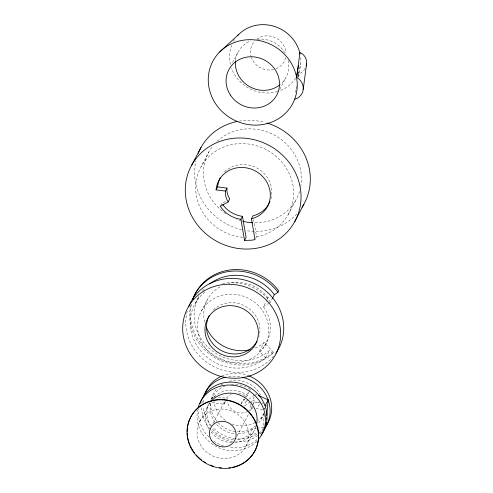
<?xml version="1.0" encoding="UTF-8"?>
<svg xmlns="http://www.w3.org/2000/svg" width="493" height="493" viewBox="0 0 493 493"><rect width="100%" height="100%" fill="white"/><g stroke="black" fill="none" stroke-linecap="round" stroke-linejoin="round"><path stroke-width="0.37" stroke-dasharray="2.46 1.85" d="M298.752 77.191L300.656 63.677L300.471 56.75M262.972 429.674L264.273 414.712M264.723 409.473L264.852 407.976M295.621 92.431L296.034 89.43M296.139 88.678L296.441 86.423M297.673 77.407L300.656 63.677M298.025 76.754L298.69 72.268A36.155 33.616 27.7 0 1 296.835 76.255M190.76 305.34A49.713 46.225 27.7 0 0 213.432 356.796A49.713 46.225 27.7 0 0 270.3 355.626L272.635 353.567L273.368 352.15L264.106 342.444L262.43 343.898A36.155 33.616 27.7 0 1 254.61 348.268M232.597 62.531L238.304 51.654M242.698 237.244L240.676 237.096A49.713 46.225 27.7 0 1 201.15 166.609L208.884 151.881M279.753 89.35L285.823 77.789M220.63 205.704L221.868 203.344L226.453 200.78M195.16 303.602L199.036 296.238A45.196 42.022 27.7 0 0 210.936 349.82A45.196 42.022 27.7 0 0 267.422 352.205L269.517 350.387L272.635 353.567M201.532 310.904L207.719 299.115M255.627 238.439L256.557 236.671L253.636 219.545M288.263 214.535L295.997 199.801M199.948 421.182L208.299 405.271M211.565 399.053L212.939 396.434M204.872 292.047A45.196 42.022 27.7 0 0 201.267 351.558A45.196 42.022 27.7 0 0 263.545 359.57L265.641 357.752L259.466 351.281L261.142 349.827A36.155 33.616 27.7 0 0 264.71 308.63L263.324 306.757L266.892 299.96M267.249 299.276L267.958 297.92L269.85 296.687M268.679 303.263L270.46 302.098L271.871 299.424M212.982 423.567L224.907 400.858M217.068 421.497A27.115 25.211 27.7 0 1 210.825 402.485L224.173 404.242L226.552 399.706M259.466 351.281L264.106 342.444M264.889 345.753A36.155 33.616 27.7 0 0 231.482 294.148A36.155 33.616 27.7 0 0 203.264 345.082A36.155 33.616 27.7 0 0 264.889 345.753L266.436 342.808M241.108 403.57L243.511 398.985L246.093 401.382L244.035 405.308M265.641 357.752L269.517 350.387M246.192 397.235L248.897 392.853M250.968 403.046L255.263 394.862M253.014 408.179L250.795 407.877L251.818 405.93M252.157 405.283L253.858 402.048L261.253 403.058M237.127 435.898L248.866 413.541M250.29 410.829L252.422 406.762A13.557 12.608 27.7 0 1 249.181 410.484M258.307 406.343L259.854 403.397L252.515 400.1L251.325 400.994M237.423 439.565A26.215 24.373 27.7 0 0 249.507 434.789L252.601 428.898L256.274 428.306M264.451 409.048L265.129 407.748M265.468 407.101L266.491 405.16M245.878 446.448A26.215 24.373 27.7 0 0 221.659 409.036A26.215 24.373 27.7 0 0 201.199 445.962A26.215 24.373 27.7 0 0 245.878 446.448L254.234 430.537M261.21 419.192L263.613 414.607M244.399 397.814L248.842 391.929M249.285 391.343L250.617 389.581M240.861 404.291L245.748 397.826M273.368 352.15L271.064 354.153A49.713 46.225 27.7 0 1 214.196 355.324A49.713 46.225 27.7 0 1 191.53 303.861M246.093 401.382L248.472 399.589M249.07 399.139L255.01 394.653M244.787 405.93L250.734 401.444M263.324 306.757L268.081 303.651M256.557 236.671L259.663 236.104A49.713 46.225 27.7 0 0 282.07 162.388A49.713 46.225 27.7 0 0 201.15 166.609M257.007 428.189L263.607 427.129M249.507 434.789L257.58 433.495M258.314 433.378L261.247 432.903M213.919 396.594L215.398 396.797M218.356 397.198L227.23 398.412A13.557 12.608 27.7 0 0 227.187 399.527M261.993 403.157L263.472 403.36M255.978 408.586L264.112 409.695M255.608 394.203L257.001 394.831M267.958 297.92L266.571 296.046A36.155 33.616 27.7 0 0 228.518 283.432M270.46 302.098L268.728 299.756A45.196 42.022 27.7 0 0 221.16 283.986M295.701 78.14A36.155 33.616 27.7 0 1 278.231 91.316M277.504 91.544A36.155 33.616 27.7 0 1 231.482 68.016M230.416 64.38A36.155 33.616 27.7 0 1 231.624 45.387M233.479 41.4A36.155 33.616 27.7 0 1 234.613 39.514M285.657 57.545A18.075 16.805 27.7 0 1 275.858 68.798M273.689 69.495A18.075 16.805 27.7 0 1 251.547 57.891M251.288 57.17A18.075 16.805 27.7 0 1 255.06 40.716M256.736 39.261A18.075 16.805 27.7 0 1 275.347 37.696A18.075 16.805 27.7 0 1 286.039 53.133M305.007 68.601A12.713 11.696 -26.1 0 1 298.086 74.4M288.066 60.337A27.115 25.211 27.7 0 1 280.381 84.402M235.506 60.423A27.115 25.211 27.7 0 1 250.654 40.925M257.297 39.267A27.115 25.211 27.7 0 1 285.589 53.947M224.592 171.934A27.571 25.63 27.7 0 1 258.375 168.877A27.571 25.63 27.7 0 1 270.503 200.189M299.528 191.457A49.713 46.225 27.7 0 1 253.396 222.799M241.379 220.907A49.713 46.225 27.7 0 1 236.585 219.317M225.726 213.629A49.713 46.225 27.7 0 1 212.181 146.809M217.259 141.177A49.713 46.225 27.7 0 1 274.484 135.218A49.713 46.225 27.7 0 1 300.761 186.286M296.804 214.005A58.753 54.624 27.7 0 1 246.173 230.601M241.669 229.701A58.753 54.624 27.7 0 1 195.863 160.854M239.142 121.118A58.753 54.624 27.7 0 1 264.692 122.356M233.392 439.725A26.215 24.373 27.7 0 1 211.861 428.22M210.4 425.958A26.215 24.373 27.7 0 1 209.845 402.325M212.384 398.652A26.215 24.373 27.7 0 1 213.685 397.241M214.147 396.791A26.215 24.373 27.7 0 1 247.523 395.472M252.601 428.898A26.215 24.373 27.7 0 1 237.158 433.846M233.781 433.6A26.215 24.373 27.7 0 1 216.205 423.931M214.954 422.328A26.215 24.373 27.7 0 1 210.665 402.38M211.596 399.324A26.215 24.373 27.7 0 1 224.876 386.068M231.297 384.46A26.215 24.373 27.7 0 1 250.056 389.187M256.847 441.186A34.763 32.322 27.7 0 1 216.224 446.51A34.763 32.322 27.7 0 1 197.582 410.034M256.847 439.707A34.763 32.322 27.7 0 1 228.832 447.311M223.705 446.06A34.763 32.322 27.7 0 1 212.958 440.551M208.946 437.112A34.763 32.322 27.7 0 1 198.796 409.19M255.996 426.445A26.215 24.373 27.7 0 1 234.539 442.628M231.846 442.671A26.215 24.373 27.7 0 1 210.714 431.708M208.853 428.904A26.215 24.373 27.7 0 1 210.036 402.596M247.776 411.402A13.557 12.608 27.7 0 1 227.402 401.758M253.858 402.048A13.557 12.608 27.7 0 1 253.119 405.271M224.173 404.242A13.557 12.608 27.7 0 1 224.913 401.019M226.503 398.141A13.557 12.608 27.7 0 1 231.26 394.382M238.581 393.371A13.557 12.608 27.7 0 1 246.463 397.099M250.629 404.531A13.557 12.608 27.7 0 1 250.795 407.877M263.564 413.035A27.115 25.211 27.7 0 1 257.703 423.98M255.768 425.804A27.115 25.211 27.7 0 1 236.652 431.652M235.253 431.498A27.115 25.211 27.7 0 1 218.005 422.544M211.343 399.207A27.115 25.211 27.7 0 1 217.203 388.262M220.716 385.212A27.115 25.211 27.7 0 1 222.99 383.776M229.294 381.286A27.115 25.211 27.7 0 1 260.643 394.745M264.303 413.3A27.115 25.211 27.7 0 1 258.344 420.332M255.01 422.575A27.115 25.211 27.7 0 1 231.531 423.801M225.332 420.387A27.115 25.211 27.7 0 1 213.968 401.277M262.042 431.769A34.763 32.322 27.7 0 1 259.478 434.222M257.802 435.547A34.763 32.322 27.7 0 1 235.746 441.864M232.764 441.555A34.763 32.322 27.7 0 1 201.655 406.947M201.877 403.391A34.763 32.322 27.7 0 1 202.204 401.29M228.647 376.59A34.763 32.322 27.7 0 1 242.008 377.139M263.589 428.824A34.763 32.322 27.7 0 1 258.178 433.427M256.97 434.197A34.763 32.322 27.7 0 1 235.802 438.795M235.056 438.708A34.763 32.322 27.7 0 1 212.606 427.271M211.602 426.155A34.763 32.322 27.7 0 1 203.319 406.873M203.245 402.578A34.763 32.322 27.7 0 1 203.751 398.344M221.776 376.054A34.763 32.322 27.7 0 1 247.899 375.481M202.45 291.08A45.196 42.022 27.7 0 1 205.174 287.955M204.657 322.095A36.155 33.616 27.7 0 1 221.437 286.045M273.603 356.192A49.713 46.225 27.7 0 1 213.075 366.2A49.713 46.225 27.7 0 1 187.457 310.498M213.426 309.998A27.115 25.211 27.7 0 1 245.434 306.276A27.115 25.211 27.7 0 1 259.324 335.246M259.164 335.887A27.115 25.211 27.7 0 1 258.8 337.163"/><path stroke-width="0.74" d="M266.195 422.285L265.807 426.778L262.714 432.669M266.454 419.296L266.584 417.799M266.781 415.556L268.143 399.841A34.763 32.322 27.7 0 0 242.741 377.318M303.238 89.282A12.713 11.82 27.7 0 0 296.595 77.302A45.196 42.022 27.7 0 0 230.33 44.278A45.196 42.022 27.7 0 0 224.327 113.569A45.196 42.022 27.7 0 0 294.703 99.198A12.713 11.82 27.7 0 0 303.238 89.282L306.621 63.572M294.703 99.198L296.305 93.923L297.162 88.457L297.261 82.886L296.595 77.302L299.978 52.505A12.713 11.696 -26.1 0 1 306.19 65.871M296.595 77.302L298.524 65.273M272.222 298.752L274.336 294.734L277.941 292.349L278.674 290.932L276.764 288.356A49.713 46.225 27.7 0 0 229.874 269.979A49.713 46.225 27.7 0 0 192.775 299.485M191.685 165.198L200.965 147.524M268.858 203.862A27.571 25.63 27.7 0 1 253.001 215.823L251.455 218.769L255.01 239.616L251.898 240.183L244.528 240.436L240.923 219.317A27.571 25.63 27.7 0 1 220.322 206.29L228.185 201.896A18.075 16.805 27.7 0 1 225.412 191.093L216.088 189.823L217.635 186.878A27.571 25.63 27.7 0 1 220.235 177.874M225.412 191.093L226.959 188.147L217.635 186.878M228.185 201.896L229.732 198.95A18.075 16.805 27.7 0 1 226.959 188.147M240.923 219.317L242.47 216.372A27.571 25.63 27.7 0 1 222.67 204.515M244.528 240.436L246.075 237.49L242.47 216.372M294.635 221.838A58.753 54.624 27.7 0 0 240.35 137.978A58.753 54.624 27.7 0 0 194.495 220.741A58.753 54.624 27.7 0 0 294.635 221.838L303.916 204.157M265.049 405.733L268.143 399.841L258.394 395.46M266.873 424.855L265.807 426.778A34.763 32.322 27.7 0 1 264.704 428.472M219.81 51.845L238.778 34.387M277.941 292.349L276 289.835A49.713 46.225 27.7 0 0 192.523 299.541M274.336 294.734L272.604 292.392A45.196 42.022 27.7 0 0 209.845 283.826M268.143 399.841L269.369 404.044A34.763 32.322 27.7 0 1 266.879 424.843M237.762 35.453A36.155 33.616 27.7 0 1 273.831 26.234A36.155 33.616 27.7 0 1 300.058 54.014M279.34 85.234A27.115 25.211 27.7 0 1 249.846 86.774A27.115 25.211 27.7 0 1 235.438 61.083M216.088 189.823A27.571 25.63 27.7 0 1 241.841 167.454A27.571 25.63 27.7 0 1 269.887 190.409A27.571 25.63 27.7 0 1 251.455 218.769M270.028 201.44A27.571 25.63 27.7 0 1 269.178 203.27M252.681 222.768A49.713 46.225 27.7 0 1 242.772 221.277M266.904 122.985A58.753 54.624 27.7 0 1 302.073 207.22M198.211 153.335A58.753 54.624 27.7 0 1 237.669 121.383M203.523 396.52A34.763 32.322 27.7 0 1 225.757 377.151M200.004 403.662A34.763 32.322 27.7 0 1 247.517 386.179A34.763 32.322 27.7 0 1 261.148 435.017M198.063 407.964A34.763 32.322 27.7 0 1 245.97 389.125A34.763 32.322 27.7 0 1 258.733 439.078M211.257 401.117A26.215 24.373 27.7 0 1 242.476 396.261A26.215 24.373 27.7 0 1 256.508 424.59M248.608 375.746A34.763 32.322 27.7 0 1 265.419 426.667M205.07 393.574A34.763 32.322 27.7 0 1 221.117 376.35M187.192 431.504A36.26 33.709 27.7 0 1 238.6 403.977A36.26 33.709 27.7 0 1 245.064 461.929M244.448 462.348A36.26 33.709 27.7 0 1 232.653 467.29M230.385 467.703A36.26 33.709 27.7 0 1 228.851 467.894M221.425 467.912A36.26 33.709 27.7 0 1 219.422 467.666M213.518 466.286A36.26 33.709 27.7 0 1 210.338 465.115M205.495 462.687A36.26 33.709 27.7 0 1 203.215 461.226M201.575 460.031A36.26 33.709 27.7 0 1 198.5 457.393M198.02 456.925A36.26 33.709 27.7 0 1 196.171 454.965M194.476 452.894A36.26 33.709 27.7 0 1 192.239 449.585M191.9 449.012A36.26 33.709 27.7 0 1 190.662 446.67M190.107 445.475A36.26 33.709 27.7 0 1 187.685 437.476M187.568 436.736A36.26 33.709 27.7 0 1 187.217 432.996M250.278 349.66A36.155 33.616 27.7 0 1 206.265 327.161M188.653 306.905A49.713 46.225 27.7 0 1 256.446 284.566A49.713 46.225 27.7 0 1 275.907 353.191M256.97 341.396A27.115 25.211 27.7 0 1 220.993 350.381A27.115 25.211 27.7 0 1 209.451 315.255M230.323 94.964A27.115 25.211 27.7 0 0 276.542 95.463A27.115 25.211 27.7 0 0 251.485 56.763A27.115 25.211 27.7 0 0 230.323 94.964M211.528 440.391A13.557 12.608 27.7 0 0 234.637 440.643A13.557 12.608 27.7 0 0 222.109 421.293A13.557 12.608 27.7 0 0 211.528 440.391M192.079 449.875A36.26 33.709 27.7 0 0 253.95 452.58A36.26 33.709 27.7 0 0 222.244 399.866A36.26 33.709 27.7 0 0 192.079 449.875M190.483 354.307A49.713 46.225 27.7 0 0 275.223 355.237A49.713 46.225 27.7 0 0 229.288 284.276A49.713 46.225 27.7 0 0 190.483 354.307M209.205 343.837A27.115 25.211 27.7 0 0 255.423 344.342A27.115 25.211 27.7 0 0 230.367 305.642A27.115 25.211 27.7 0 0 209.205 343.837"/></g></svg>
